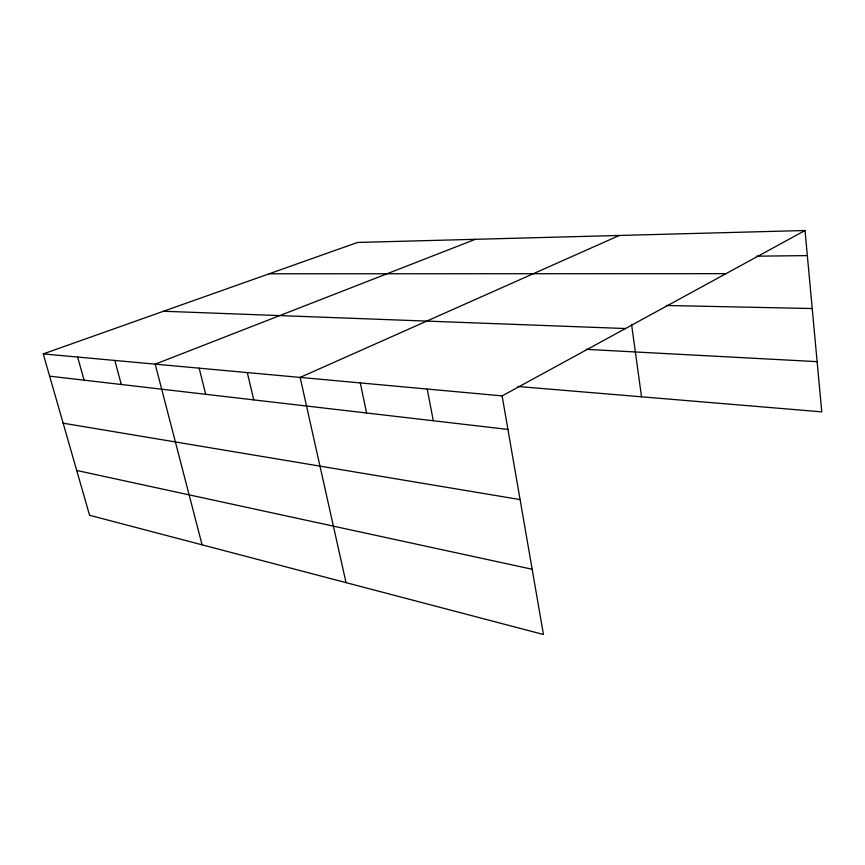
<?xml version="1.0" encoding="UTF-8"?>
<svg xmlns="http://www.w3.org/2000/svg" width="865" height="865" viewBox="0 0 865 865"><rect width="100%" height="100%" fill="white"/><g stroke="black" fill="none" stroke-linecap="round" stroke-linejoin="round"><path stroke-width="1.3" d="M502.122 395.9L543.469 634.499L89.582 515.281L43.25 353.904L502.122 395.9L805.023 230.501L821.75 411.859L517.94 386.493M619.308 235.464L300.133 377.41L346.043 582.642M475.415 239.302L155.203 364.154L202.096 544.831M43.25 353.904L357.537 242.449L805.023 230.501M756.659 256.181L807.337 255.608M269.156 273.794L725.984 273.664M666.439 305.475L812.224 308.535M163.539 311.249L625.482 328.538M586.178 349.352L817.122 361.646M49.64 376.167L507.928 429.429M63.145 423.19L520.081 499.581M76.715 470.474L532.159 569.257M77.623 357.05L84.067 380.168M114.818 360.456L121.305 384.503M199.188 368.176L205.686 394.31M247.304 372.577L253.769 399.889M360.283 382.925L366.565 413.005M427.213 389.045L433.3 420.758M631.558 324.386L641.538 396.819"/></g></svg>
